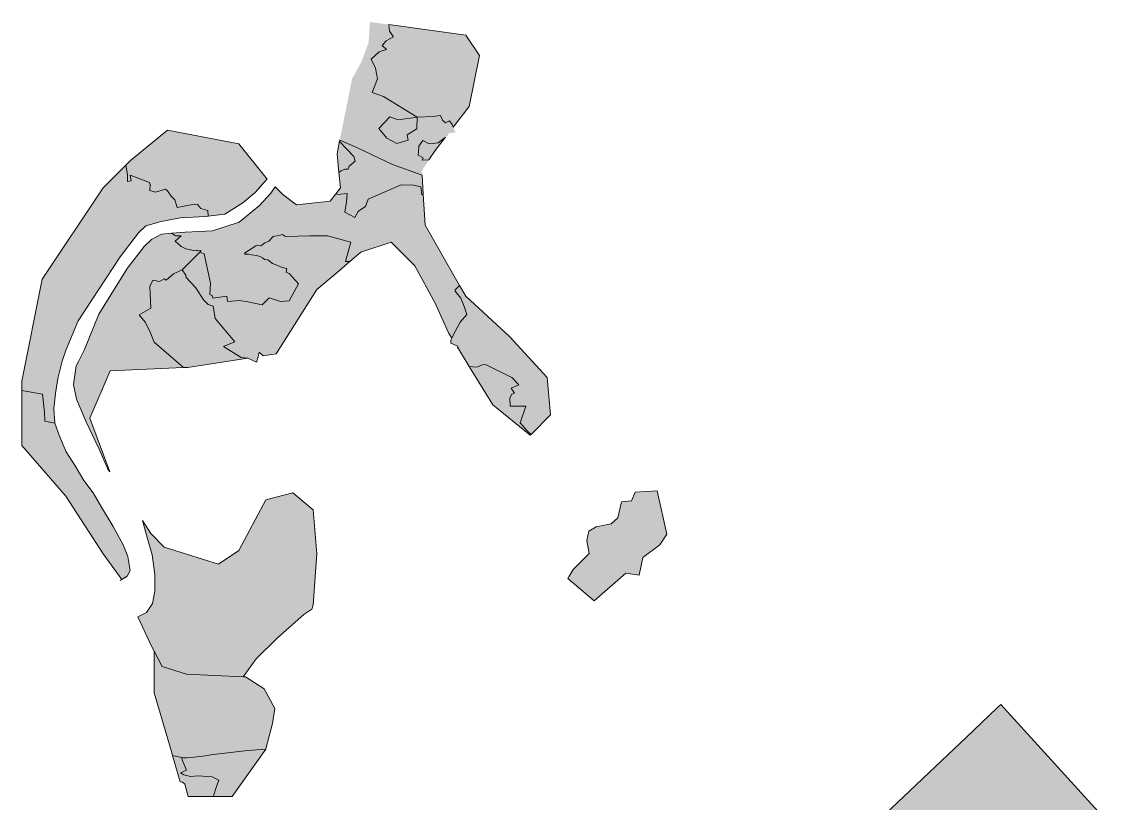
# Model space of a CAD drawing. Header units: metres. Extents: x 541853 to 549675, y 1832829 to 1845715.
# Drawn here: x 545424 to 547354, y 1835202 to 1836576 of the extents above; entities that cross this region are included whole.
import ezdxf

# ---------------------------------------------------------------- set-up
doc = ezdxf.new("R2010")
doc.units = ezdxf.units.M
doc.header["$MEASUREMENT"] = 0
doc.layers.add('1', color=7, linetype='Continuous', lineweight=0)

msp = doc.modelspace()

# ---------------------------------------------------------------- hatches: boundary and pattern name
at = {"layer": '1', "linetype": 'Continuous', "lineweight": 0}
h = msp.add_hatch(color=252, dxfattribs=at)
h.paths.add_polyline_path([(546128.1, 1836306.885), (546076.26, 1836325.65), (546014.79, 1836354.945), (545983.35, 1836368.265), (546005.04, 1836476.715), (546006.21, 1836478.5), (546022.26, 1836507.525), (546034.08, 1836540.255), (546036.39, 1836575.415), (546036.15, 1836576.21), (546069.81, 1836571.575), (546070.98, 1836560.01), (546077.97, 1836550.035), (546065.01, 1836542.835), (546058.08, 1836534.855), (546065.64, 1836527.43), (546052.5, 1836523.335), (546038.61, 1836510.915), (546046.38, 1836495.045), (546049.92, 1836475.89), (546040.38, 1836452.295), (546060.09, 1836445.17), (546119.31, 1836408.54), (546147.18, 1836409.995), (546160.89, 1836411.555), (546164.25, 1836403.155), (546169.71, 1836398.445), (546176.49, 1836402.27), (546181.23, 1836395.625), (546183.09, 1836391.14), (546187.17, 1836381.39), (546175.14, 1836380.49), (546174.18, 1836377.325), (546169.62, 1836373.635), (546156.78, 1836363.27), (546140.52, 1836361.605), (546129.6, 1836367.455), (546122.46, 1836357.825), (546122.7, 1836356.175), (546121.26, 1836342.06), (546130.17, 1836337.335), (546128.4, 1836332.955), (546140.4, 1836333.435), (546127.65, 1836314.31)])
h.paths.add_polyline_path([(546083.73, 1836362.16), (546066.42, 1836371.955), (546051.81, 1836389.025), (546071.73, 1836409.245), (546085.98, 1836403.995), (546119.31, 1836408.54), (546119.28, 1836388.425), (546102.06, 1836377.805), (546103.89, 1836368.01)], flags=16)
for color, points in [(252, [(546183.09, 1836391.14), (546181.23, 1836395.625), (546176.49, 1836402.27), (546169.71, 1836398.445), (546164.25, 1836403.155), (546160.89, 1836411.555), (546147.18, 1836409.995), (546119.31, 1836408.54), (546060.09, 1836445.17), (546040.38, 1836452.295), (546049.92, 1836475.89), (546046.38, 1836495.045), (546038.61, 1836510.915), (546052.5, 1836523.335), (546065.64, 1836527.43), (546058.08, 1836534.855), (546065.01, 1836542.835), (546077.97, 1836550.035), (546070.98, 1836560.01), (546069.81, 1836571.575), (546205.2, 1836552.9), (546229.05, 1836517.11), (546211.17, 1836427.635)]), (252, [(546083.73, 1836362.16), (546066.42, 1836371.955), (546051.81, 1836389.025), (546071.73, 1836409.245), (546085.98, 1836403.995), (546119.31, 1836408.54), (546119.28, 1836388.425), (546102.06, 1836377.805), (546103.89, 1836368.01)]), (252, [(545751.9, 1836234.465), (545750.82, 1836244.305), (545738.61, 1836248.025), (545732.76, 1836255.225), (545727.78, 1836255.375), (545696.82, 1836249.975), (545692.8, 1836263.37), (545686.59, 1836269.4), (545680.05, 1836279.3), (545676.69, 1836282), (545658.69, 1836276.525), (545649.09, 1836279.78), (545649.66, 1836289.98), (545648.1, 1836293.67), (545614.35, 1836306.675), (545616.24, 1836296.685), (545609.7, 1836295.695), (545609.46, 1836306.555), (545607.06, 1836321.285), (545606.7, 1836324.225), (545614.65, 1836332.205), (545680.26, 1836385.875), (545805.54, 1836362.025), (545853.27, 1836302.37), (545855.4, 1836300.225), (545852.76, 1836296.385), (545834.64, 1836276.225), (545812.65, 1836258.165), (545781.24, 1836238.155)]), (252, [(546128.4, 1836332.955), (546130.17, 1836337.335), (546121.26, 1836342.06), (546122.7, 1836356.175), (546122.46, 1836357.825), (546129.6, 1836367.455), (546140.52, 1836361.605), (546156.78, 1836363.27), (546169.62, 1836373.635), (546169.59, 1836373.605), (546151.5, 1836350.085), (546140.4, 1836333.435)]), (252, [(546009.72, 1836232.095), (545992.08, 1836241.695), (545995.02, 1836259.455), (545996.19, 1836274.605), (545979.78, 1836272.805), (545976.45, 1836273.765), (545984.49, 1836284.475), (545981.82, 1836311.175), (545985.72, 1836314.415), (545992.29, 1836317.46), (545998.11, 1836317.4), (545999.67, 1836322.56), (546010.23, 1836331.305), (546008.37, 1836339.45), (545983.02, 1836365.895), (545983.08, 1836366.96), (545983.2, 1836368.34), (545983.35, 1836368.265), (546014.79, 1836354.945), (546076.26, 1836325.65), (546128.1, 1836306.885), (546130.2, 1836273.225), (546128.04, 1836272.19), (546125.97, 1836286.32), (546113.97, 1836288.975), (546091.53, 1836289.455), (546033.12, 1836264.135), (546028.89, 1836251.655), (546022.29, 1836247.485), (546015.69, 1836242.535)]), (252, [(545981.82, 1836311.175), (545978.52, 1836344.13), (545983.08, 1836366.96), (545983.02, 1836365.895), (546008.37, 1836339.45), (546010.23, 1836331.305), (545999.67, 1836322.56), (545998.11, 1836317.4), (545992.29, 1836317.46), (545985.72, 1836314.415)]), (252, [(545481.66, 1835870.52), (545464.32, 1835874.015), (545463.54, 1835889.15), (545459.7, 1835921.415), (545423.76, 1835927.82), (545423.76, 1835944.47), (545459.55, 1836123.42), (545566.92, 1836284.475), (545606.7, 1836324.225), (545607.06, 1836321.285), (545609.46, 1836306.555), (545609.7, 1836295.695), (545616.24, 1836296.685), (545614.35, 1836306.675), (545648.1, 1836293.67), (545649.66, 1836289.98), (545649.09, 1836279.78), (545658.69, 1836276.525), (545676.69, 1836282), (545680.05, 1836279.3), (545686.59, 1836269.4), (545692.8, 1836263.37), (545696.82, 1836249.975), (545727.78, 1836255.375), (545732.76, 1836255.225), (545738.61, 1836248.025), (545750.82, 1836244.305), (545751.9, 1836234.465), (545746.65, 1836233.805), (545703.09, 1836231.72), (545668.74, 1836225.195), (545642.13, 1836217.725), (545628.99, 1836205.005), (545596.59, 1836162.915), (545547.63, 1836087.915), (545522.91, 1836050.115), (545501.52, 1836000), (545494.71, 1835979.69), (545486.88, 1835949.045), (545482.65, 1835922.315), (545480.13, 1835895.885)]), (252, [(546180.36, 1836019.935), (546175.38, 1836027.975), (546151.5, 1836081.66), (546115.71, 1836147.285), (546073.95, 1836189.03), (546020.28, 1836171.135), (546000.99, 1836154.605), (545993.61, 1836154.74), (546002.73, 1836188.745), (545961.78, 1836199.65), (545930.43, 1836200.055), (545887.89, 1836198.885), (545882.55, 1836202.515), (545878.62, 1836201.36), (545865.78, 1836198.99), (545858.28, 1836190.695), (545851.26, 1836187.605), (545844.51, 1836182.325), (545839.05, 1836183.57), (545835.63, 1836182.04), (545815.44, 1836169.695), (545815.98, 1836167.775), (545822.85, 1836167.4), (545827.95, 1836166.275), (545836.38, 1836165.39), (545843.22, 1836163.53), (545847.12, 1836161.01), (545850.84, 1836158.475), (545856.48, 1836157.8), (545865, 1836151.395), (545872.32, 1836148.545), (545882.16, 1836144.15), (545890.08, 1836142.275), (545889.15, 1836135.825), (545895.09, 1836133.17), (545910.42, 1836115.29), (545894.4, 1836085.515), (545878.74, 1836084.495), (545858.79, 1836090.915), (545846.49, 1836078.3), (545821.44, 1836083.82), (545806.65, 1836086.145), (545785.92, 1836084.645), (545784.36, 1836093.555), (545759.64, 1836090.465), (545759.22, 1836094.29), (545754.69, 1836096.42), (545755.86, 1836116.445), (545744.76, 1836168.435), (545736.99, 1836171.345), (545739.45, 1836174.24), (545735.4, 1836173.52), (545732.49, 1836174.195), (545731.62, 1836174.705), (545726.43, 1836174.315), (545712.12, 1836177.225), (545704.14, 1836181.215), (545698.02, 1836186.435), (545693.7, 1836190.38), (545704.08, 1836199.65), (545694.06, 1836200.085), (545687.07, 1836204.375), (545711.13, 1836206.625), (545759.04, 1836208.815), (545806.08, 1836223.83), (545842.26, 1836253.44), (545861.88, 1836274.68), (545869.44, 1836286.2), (545883.09, 1836272.55), (545906.94, 1836254.655), (545966.58, 1836260.625), (545976.45, 1836273.765), (545979.78, 1836272.805), (545996.19, 1836274.605), (545995.02, 1836259.455), (545992.08, 1836241.695), (546009.72, 1836232.095), (546015.69, 1836242.535), (546022.29, 1836247.485), (546028.89, 1836251.655), (546033.12, 1836264.135), (546091.53, 1836289.455), (546113.97, 1836288.975), (546125.97, 1836286.32), (546128.04, 1836272.19), (546130.2, 1836273.225), (546133.62, 1836218.865), (546194.37, 1836112.575), (546186.57, 1836104.895), (546186.57, 1836102.525), (546196.5, 1836090.285), (546202.26, 1836075.555), (546206.82, 1836061.62), (546195.51, 1836047.985), (546182.82, 1836025.35)]), (252, [(545578.41, 1835784.615), (545575.53, 1835788.245), (545559.78, 1835824.545), (545536.41, 1835874.045), (545519.67, 1835912.745), (545514.57, 1835938.095), (545519.16, 1835970.945), (545523.12, 1835978.775), (545533.83, 1836000), (545559.21, 1836061.935), (545609.22, 1836142.32), (545639.25, 1836181.425), (545651.94, 1836193.185), (545669.4, 1836202.74), (545687.07, 1836204.375), (545694.06, 1836200.085), (545704.08, 1836199.65), (545693.7, 1836190.38), (545698.02, 1836186.435), (545704.14, 1836181.215), (545712.12, 1836177.225), (545726.43, 1836174.315), (545731.62, 1836174.705), (545732.49, 1836174.195), (545735.4, 1836173.52), (545739.45, 1836174.24), (545736.99, 1836171.345), (545706.09, 1836139.815), (545690.58, 1836132.765), (545677.98, 1836121.695), (545673.99, 1836124.545), (545665.77, 1836119.595), (545654.34, 1836122.115), (545648.73, 1836110.925), (545650.8, 1836072.405), (545630.37, 1836060.96), (545640.63, 1836048.165), (545648.37, 1836033.3), (545656.29, 1836012.885), (545708.46, 1835968.005), (545578.86, 1835962.365), (545543.07, 1835878.845)]), (252, [(545836.92, 1835977.53), (545821.68, 1835984.58), (545821.47, 1835984.685), (545809.8, 1835985.915), (545778.66, 1836005.445), (545798.58, 1836013.2), (545763.72, 1836054.24), (545760.72, 1836076.305), (545751.63, 1836079.215), (545743.92, 1836086.565), (545729.31, 1836108.765), (545712.99, 1836126.33), (545712.24, 1836130.725), (545706.09, 1836139.815), (545736.99, 1836171.345), (545744.76, 1836168.435), (545755.86, 1836116.445), (545754.69, 1836096.42), (545759.22, 1836094.29), (545759.64, 1836090.465), (545784.36, 1836093.555), (545785.92, 1836084.645), (545806.65, 1836086.145), (545821.44, 1836083.82), (545846.49, 1836078.3), (545858.79, 1836090.915), (545878.74, 1836084.495), (545894.4, 1836085.515), (545910.42, 1836115.29), (545895.09, 1836133.17), (545889.15, 1836135.825), (545890.08, 1836142.275), (545882.16, 1836144.15), (545872.32, 1836148.545), (545865, 1836151.395), (545856.48, 1836157.8), (545850.84, 1836158.475), (545847.12, 1836161.01), (545843.22, 1836163.53), (545836.38, 1836165.39), (545827.95, 1836166.275), (545822.85, 1836167.4), (545815.98, 1836167.775), (545815.44, 1836169.695), (545835.63, 1836182.04), (545839.05, 1836183.57), (545844.51, 1836182.325), (545851.26, 1836187.605), (545858.28, 1836190.695), (545865.78, 1836198.99), (545878.62, 1836201.36), (545882.55, 1836202.515), (545887.89, 1836198.885), (545930.43, 1836200.055), (545961.78, 1836199.65), (546002.73, 1836188.745), (545993.61, 1836154.74), (546000.99, 1836154.605), (545978.52, 1836135.345), (545942.73, 1836105.525), (545871.15, 1835992.185), (545848.23, 1835988.66), (545841.51, 1835994.975), (545839.5, 1835987.325)]), (252, [(545708.46, 1835968.005), (545656.29, 1836012.885), (545648.37, 1836033.3), (545640.63, 1836048.165), (545630.37, 1836060.96), (545650.8, 1836072.405), (545648.73, 1836110.925), (545654.34, 1836122.115), (545665.77, 1836119.595), (545673.99, 1836124.545), (545677.98, 1836121.695), (545690.58, 1836132.765), (545706.09, 1836139.815), (545712.24, 1836130.725), (545712.99, 1836126.33), (545729.31, 1836108.765), (545743.92, 1836086.565), (545751.63, 1836079.215), (545760.72, 1836076.305), (545763.72, 1836054.24), (545798.58, 1836013.2), (545778.66, 1836005.445), (545809.8, 1835985.915), (545821.47, 1835984.685), (545821.68, 1835984.58), (545716.05, 1835968.335)]), (252, [(546320.19, 1835850.69), (546314.1, 1835856.3), (546300.66, 1835870.895), (546310.8, 1835900.505), (546289.65, 1835900.235), (546283.08, 1835900.04), (546282.84, 1835915.01), (546286.26, 1835921.28), (546291.21, 1835923.215), (546284.97, 1835932.14), (546298.71, 1835937.795), (546286.5, 1835950.965), (546240.09, 1835973.525), (546234.69, 1835972.895), (546224.25, 1835968.995), (546211.29, 1835969.955), (546207.57, 1835975.97), (546190.35, 1836003.75), (546191.19, 1836006), (546188.22, 1836007.215), (546178.74, 1836011.085), (546178.68, 1836016.245), (546180.36, 1836019.935), (546182.82, 1836025.35), (546195.51, 1836047.985), (546206.82, 1836061.62), (546202.26, 1836075.555), (546196.5, 1836090.285), (546186.57, 1836102.525), (546186.57, 1836104.895), (546194.37, 1836112.575), (546205.2, 1836093.585), (546282.75, 1836022.02), (546348.36, 1835950.425), (546354.33, 1835884.815)]), (252, [(546318.54, 1835849.025), (546252.9, 1835902.725), (546211.29, 1835969.955), (546224.25, 1835968.995), (546234.69, 1835972.895), (546240.09, 1835973.525), (546286.5, 1835950.965), (546298.71, 1835937.795), (546284.97, 1835932.14), (546291.21, 1835923.215), (546286.26, 1835921.28), (546282.84, 1835915.01), (546283.08, 1835900.04), (546289.65, 1835900.235), (546310.8, 1835900.505), (546300.66, 1835870.895), (546314.1, 1835856.3), (546320.19, 1835850.69)]), (252, [(545596.8, 1835593.395), (545599.68, 1835595.225), (545566.92, 1835640.255), (545501.31, 1835741.655), (545423.76, 1835831.145), (545423.76, 1835927.82), (545459.7, 1835921.415), (545463.54, 1835889.15), (545464.32, 1835874.015), (545481.66, 1835870.52), (545489.7, 1835847.495), (545501.58, 1835819.625), (545517.36, 1835795.295), (545532.99, 1835769.66), (545548.89, 1835747.745), (545563.62, 1835722.8), (545584.47, 1835688.375), (545602.2, 1835656.395), (545609.97, 1835635.74), (545614.47, 1835611.41), (545608.89, 1835600.985)]), (252, [(545813.4, 1835424.165), (545713.23, 1835428.515), (545670.93, 1835442.255), (545656.41, 1835469.495), (545651.85, 1835478.03), (545627.88, 1835529.795), (545642.88, 1835537.265), (545653.83, 1835552.895), (545658.03, 1835574.63), (545657.73, 1835604.03), (545653.32, 1835638.845), (545644.23, 1835669.145), (545635.77, 1835698.86), (545650.44, 1835676.045), (545674.32, 1835652.18), (545769.75, 1835622.36), (545805.54, 1835646.225), (545853.27, 1835735.685), (545900.97, 1835747.625), (545936.76, 1835717.805), (545942.73, 1835640.255), (545936.76, 1835550.78), (545934.3, 1835543.385), (545920.05, 1835533.935), (545873.55, 1835492.79), (545836.23, 1835455.92)]), (9, [(546431.25, 1835558.055), (546384.66, 1835597.31), (546387.33, 1835601.42), (546394.35, 1835612.82), (546422.43, 1835641.335), (546418.11, 1835663.67), (546421.5, 1835680.62), (546434.52, 1835687.73), (546461.28, 1835693.43), (546472.98, 1835703.51), (546479.43, 1835731.86), (546496.62, 1835733.885), (546503.19, 1835748.96), (546542.04, 1835751.465), (546559.38, 1835675.28), (546546.51, 1835656.425), (546516.57, 1835634.12), (546510.57, 1835603.01), (546486.96, 1835606.61)]), (252, [(545714.07, 1835281.665), (545708.49, 1835281.695), (545705.13, 1835281.98), (545691.15, 1835285.055), (545688.72, 1835285.925), (545686.23, 1835294.295), (545656.41, 1835395.695), (545656.41, 1835469.495), (545670.93, 1835442.255), (545713.23, 1835428.515), (545813.4, 1835424.165), (545817.24, 1835424.015), (545850.12, 1835402.715), (545868.9, 1835368.095), (545865.18, 1835341.995), (545853.27, 1835297.265), (545852.97, 1835296.89), (545820.69, 1835294.43), (545756.25, 1835286.6), (545747.16, 1835285.325), (545721, 1835281.935)]), (53, [(546982.56, 1834684.095), (546969.84, 1834685.775), (546945.12, 1834689.045), (546944.49, 1834689.45), (546930.06, 1834732.275), (546904.59, 1834798.11), (546902.46, 1834849.08), (546901.41, 1834875.63), (546895.05, 1834945.71), (546849.42, 1834949.955), (546785.37, 1834943.64), (546781.47, 1834973.535), (546766.89, 1835015.385), (547086.54, 1835317.98), (547140.3, 1835368.845), (547147.05, 1835375.265), (547147.08, 1835375.25), (547353.51, 1835148.255), (547350.81, 1835144.175), (547337.01, 1835125.59), (547304.22, 1835092.2), (547285.08, 1835071.29), (547259.19, 1835037.135), (547231.65, 1835010.525), (547210.59, 1834987.68), (547178.55, 1834947.66), (547159.02, 1834919.19), (547143.21, 1834892.145), (547128.72, 1834858.74), (547120.56, 1834834.17), (547111.8, 1834810.44), (547099.47, 1834781.34), (547087.83, 1834767.045), (547067.94, 1834754.805), (547039.62, 1834750.965), (547022.31, 1834749.465), (547010.82, 1834744.935), (547002.6, 1834734.675), (546995.88, 1834714.425), (546988.86, 1834695.375)]), (252, [(545760.48, 1835213.76), (545761.11, 1835214.42), (545766.18, 1835231.22), (545770.5, 1835242.02), (545758.8, 1835248.125), (545734.29, 1835249.7), (545720.37, 1835248.92), (545708.91, 1835251.845), (545702.73, 1835255.115), (545713.59, 1835259.795), (545706.12, 1835278.2), (545705.13, 1835281.98), (545708.49, 1835281.695), (545714.07, 1835281.665), (545721, 1835281.935), (545747.16, 1835285.325), (545756.25, 1835286.6), (545820.69, 1835294.43), (545852.97, 1835296.89), (545793.6, 1835213.76)]), (252, [(545716.2, 1835213.76), (545710.62, 1835235.135), (545706.39, 1835238.615), (545702.58, 1835239.125), (545688.72, 1835285.925), (545691.15, 1835285.055), (545705.13, 1835281.98), (545706.12, 1835278.2), (545713.59, 1835259.795), (545702.73, 1835255.115), (545708.91, 1835251.845), (545720.37, 1835248.92), (545734.29, 1835249.7), (545758.8, 1835248.125), (545770.5, 1835242.02), (545766.18, 1835231.22), (545761.11, 1835214.42), (545760.48, 1835213.76)])]:
    msp.add_hatch(color=color, dxfattribs=at).paths.add_polyline_path(points)

# ---------------------------------------------------------------- linework, layer by layer
at = {"layer": '1', "color": 7, "linetype": 'Continuous', "lineweight": 0, "flags": 128}
for points in [[(546069.81, 1836571.575), (546205.2, 1836552.9), (546229.05, 1836517.11), (546211.17, 1836427.635), (546183.09, 1836391.14), (546181.23, 1836395.625), (546176.49, 1836402.27), (546169.71, 1836398.445), (546164.25, 1836403.155), (546160.89, 1836411.555), (546147.18, 1836409.995), (546119.31, 1836408.54), (546060.09, 1836445.17), (546040.38, 1836452.295), (546049.92, 1836475.89), (546046.38, 1836495.045), (546038.61, 1836510.915), (546052.5, 1836523.335), (546065.64, 1836527.43), (546058.08, 1836534.855), (546065.01, 1836542.835), (546077.97, 1836550.035), (546070.98, 1836560.01), (546069.81, 1836571.575)], [(546119.31, 1836408.54), (546119.28, 1836388.425), (546102.06, 1836377.805), (546103.89, 1836368.01), (546083.73, 1836362.16), (546066.42, 1836371.955), (546051.81, 1836389.025), (546071.73, 1836409.245), (546085.98, 1836403.995), (546119.31, 1836408.54)], [(545606.7, 1836324.225), (545614.65, 1836332.205), (545680.26, 1836385.875), (545805.54, 1836362.025), (545853.27, 1836302.37), (545855.4, 1836300.225), (545852.76, 1836296.385), (545834.64, 1836276.225), (545812.65, 1836258.165), (545781.24, 1836238.155), (545751.9, 1836234.465), (545750.82, 1836244.305), (545738.61, 1836248.025), (545732.76, 1836255.225), (545727.78, 1836255.375), (545696.82, 1836249.975), (545692.8, 1836263.37), (545686.59, 1836269.4), (545680.05, 1836279.3), (545676.69, 1836282), (545658.69, 1836276.525), (545649.09, 1836279.78), (545649.66, 1836289.98), (545648.1, 1836293.67), (545614.35, 1836306.675), (545616.24, 1836296.685), (545609.7, 1836295.695), (545609.46, 1836306.555), (545607.06, 1836321.285), (545606.7, 1836324.225)], [(546169.62, 1836373.635), (546169.62, 1836373.62), (546169.59, 1836373.605), (546151.5, 1836350.085), (546140.4, 1836333.435), (546128.4, 1836332.955), (546130.17, 1836337.335), (546121.26, 1836342.06), (546122.7, 1836356.175), (546122.46, 1836357.825), (546129.6, 1836367.455), (546140.52, 1836361.605), (546156.78, 1836363.27), (546169.62, 1836373.635)], [(545976.45, 1836273.765), (545984.49, 1836284.475), (545981.82, 1836311.175), (545985.72, 1836314.415), (545992.29, 1836317.46), (545998.11, 1836317.4), (545999.67, 1836322.56), (546010.23, 1836331.305), (546008.37, 1836339.45), (545983.02, 1836365.895), (545983.08, 1836366.96), (545983.2, 1836368.34), (545983.35, 1836368.265), (546014.79, 1836354.945), (546076.26, 1836325.65), (546128.1, 1836306.885), (546130.2, 1836273.225), (546128.04, 1836272.19), (546125.97, 1836286.32), (546113.97, 1836288.975), (546091.53, 1836289.455), (546033.12, 1836264.135), (546028.89, 1836251.655), (546022.29, 1836247.485), (546015.69, 1836242.535), (546009.72, 1836232.095), (545992.08, 1836241.695), (545995.02, 1836259.455), (545996.19, 1836274.605), (545979.78, 1836272.805), (545976.45, 1836273.765)], [(545983.08, 1836366.96), (545983.02, 1836365.895), (546008.37, 1836339.45), (546010.23, 1836331.305), (545999.67, 1836322.56), (545998.11, 1836317.4), (545992.29, 1836317.46), (545985.72, 1836314.415), (545981.82, 1836311.175), (545978.52, 1836344.13), (545983.08, 1836366.96)], [(545423.76, 1835927.82), (545423.76, 1835944.47), (545459.55, 1836123.42), (545566.92, 1836284.475), (545606.7, 1836324.225), (545607.06, 1836321.285), (545609.46, 1836306.555), (545609.7, 1836295.695), (545616.24, 1836296.685), (545614.35, 1836306.675), (545648.1, 1836293.67), (545649.66, 1836289.98), (545649.09, 1836279.78), (545658.69, 1836276.525), (545676.69, 1836282), (545680.05, 1836279.3), (545686.59, 1836269.4), (545692.8, 1836263.37), (545696.82, 1836249.975), (545727.78, 1836255.375), (545732.76, 1836255.225), (545738.61, 1836248.025), (545750.82, 1836244.305), (545751.9, 1836234.465), (545746.65, 1836233.805), (545703.09, 1836231.72), (545668.74, 1836225.195), (545642.13, 1836217.725), (545628.99, 1836205.005), (545596.59, 1836162.915), (545547.63, 1836087.915), (545522.91, 1836050.115), (545501.52, 1836000), (545494.71, 1835979.69), (545486.88, 1835949.045), (545482.65, 1835922.315), (545480.13, 1835895.885), (545481.66, 1835870.52), (545464.32, 1835874.015), (545463.54, 1835889.15), (545459.7, 1835921.415), (545423.76, 1835927.82)], [(545687.07, 1836204.375), (545711.13, 1836206.625), (545759.04, 1836208.815), (545806.08, 1836223.83), (545842.26, 1836253.44), (545861.88, 1836274.68), (545869.44, 1836286.2), (545883.09, 1836272.55), (545906.94, 1836254.655), (545966.58, 1836260.625), (545976.45, 1836273.765), (545979.78, 1836272.805), (545996.19, 1836274.605), (545995.02, 1836259.455), (545992.08, 1836241.695), (546009.72, 1836232.095), (546015.69, 1836242.535), (546022.29, 1836247.485), (546028.89, 1836251.655), (546033.12, 1836264.135), (546091.53, 1836289.455), (546113.97, 1836288.975), (546125.97, 1836286.32), (546128.04, 1836272.19), (546130.2, 1836273.225), (546133.62, 1836218.865), (546194.37, 1836112.575), (546186.57, 1836104.895), (546186.57, 1836102.525), (546196.5, 1836090.285), (546202.26, 1836075.555), (546206.82, 1836061.62), (546195.51, 1836047.985), (546182.82, 1836025.35), (546180.36, 1836019.935), (546175.38, 1836027.975), (546151.5, 1836081.66), (546115.71, 1836147.285), (546073.95, 1836189.03), (546020.28, 1836171.135), (546000.99, 1836154.605), (545993.61, 1836154.74), (546002.73, 1836188.745), (545961.78, 1836199.65), (545930.43, 1836200.055), (545887.89, 1836198.885), (545882.55, 1836202.515), (545878.62, 1836201.36), (545865.78, 1836198.99), (545858.28, 1836190.695), (545851.26, 1836187.605), (545844.51, 1836182.325), (545839.05, 1836183.57), (545835.63, 1836182.04), (545815.44, 1836169.695), (545815.98, 1836167.775), (545822.85, 1836167.4), (545827.95, 1836166.275), (545836.38, 1836165.39), (545843.22, 1836163.53), (545847.12, 1836161.01), (545850.84, 1836158.475), (545856.48, 1836157.8), (545865, 1836151.395), (545872.32, 1836148.545), (545882.16, 1836144.15), (545890.08, 1836142.275), (545889.15, 1836135.825), (545895.09, 1836133.17), (545910.42, 1836115.29), (545894.4, 1836085.515), (545878.74, 1836084.495), (545858.79, 1836090.915), (545846.49, 1836078.3), (545821.44, 1836083.82), (545806.65, 1836086.145), (545785.92, 1836084.645), (545784.36, 1836093.555), (545759.64, 1836090.465), (545759.22, 1836094.29), (545754.69, 1836096.42), (545755.86, 1836116.445), (545744.76, 1836168.435), (545736.99, 1836171.345), (545739.45, 1836174.24), (545735.4, 1836173.52), (545732.49, 1836174.195), (545731.62, 1836174.705), (545726.43, 1836174.315), (545712.12, 1836177.225), (545704.14, 1836181.215), (545698.02, 1836186.435), (545693.7, 1836190.38), (545704.08, 1836199.65), (545694.06, 1836200.085), (545687.07, 1836204.375)], [(545523.12, 1835978.775), (545533.83, 1836000), (545559.21, 1836061.935), (545609.22, 1836142.32), (545639.25, 1836181.425), (545651.94, 1836193.185), (545669.4, 1836202.74), (545687.07, 1836204.375), (545694.06, 1836200.085), (545704.08, 1836199.65), (545693.7, 1836190.38), (545698.02, 1836186.435), (545704.14, 1836181.215), (545712.12, 1836177.225), (545726.43, 1836174.315), (545731.62, 1836174.705), (545732.49, 1836174.195), (545735.4, 1836173.52), (545739.45, 1836174.24), (545736.99, 1836171.345), (545706.09, 1836139.815), (545690.58, 1836132.765), (545677.98, 1836121.695), (545673.99, 1836124.545), (545665.77, 1836119.595), (545654.34, 1836122.115), (545648.73, 1836110.925), (545650.8, 1836072.405), (545630.37, 1836060.96), (545640.63, 1836048.165), (545648.37, 1836033.3), (545656.29, 1836012.885), (545708.46, 1835968.005), (545578.86, 1835962.365), (545543.07, 1835878.845), (545578.41, 1835784.615), (545575.53, 1835788.245), (545559.78, 1835824.545), (545536.41, 1835874.045), (545519.67, 1835912.745), (545514.57, 1835938.095), (545519.16, 1835970.945), (545523.12, 1835978.775)], [(545706.09, 1836139.815), (545736.99, 1836171.345), (545744.76, 1836168.435), (545755.86, 1836116.445), (545754.69, 1836096.42), (545759.22, 1836094.29), (545759.64, 1836090.465), (545784.36, 1836093.555), (545785.92, 1836084.645), (545806.65, 1836086.145), (545821.44, 1836083.82), (545846.49, 1836078.3), (545858.79, 1836090.915), (545878.74, 1836084.495), (545894.4, 1836085.515), (545910.42, 1836115.29), (545895.09, 1836133.17), (545889.15, 1836135.825), (545890.08, 1836142.275), (545882.16, 1836144.15), (545872.32, 1836148.545), (545865, 1836151.395), (545856.48, 1836157.8), (545850.84, 1836158.475), (545847.12, 1836161.01), (545843.22, 1836163.53), (545836.38, 1836165.39), (545827.95, 1836166.275), (545822.85, 1836167.4), (545815.98, 1836167.775), (545815.44, 1836169.695), (545835.63, 1836182.04), (545839.05, 1836183.57), (545844.51, 1836182.325), (545851.26, 1836187.605), (545858.28, 1836190.695), (545865.78, 1836198.99), (545878.62, 1836201.36), (545882.55, 1836202.515), (545887.89, 1836198.885), (545930.43, 1836200.055), (545961.78, 1836199.65), (546002.73, 1836188.745), (545993.61, 1836154.74), (546000.99, 1836154.605), (545978.52, 1836135.345), (545942.73, 1836105.525), (545871.15, 1835992.185), (545848.23, 1835988.66), (545841.51, 1835994.975), (545839.5, 1835987.325), (545836.92, 1835977.53), (545821.68, 1835984.58), (545821.47, 1835984.685), (545809.8, 1835985.915), (545778.66, 1836005.445), (545798.58, 1836013.2), (545763.72, 1836054.24), (545760.72, 1836076.305), (545751.63, 1836079.215), (545743.92, 1836086.565), (545729.31, 1836108.765), (545712.99, 1836126.33), (545712.24, 1836130.725), (545706.09, 1836139.815)], [(545706.09, 1836139.815), (545712.24, 1836130.725), (545712.99, 1836126.33), (545729.31, 1836108.765), (545743.92, 1836086.565), (545751.63, 1836079.215), (545760.72, 1836076.305), (545763.72, 1836054.24), (545798.58, 1836013.2), (545778.66, 1836005.445), (545809.8, 1835985.915), (545821.47, 1835984.685), (545821.68, 1835984.58), (545716.05, 1835968.335), (545708.46, 1835968.005), (545656.29, 1836012.885), (545648.37, 1836033.3), (545640.63, 1836048.165), (545630.37, 1836060.96), (545650.8, 1836072.405), (545648.73, 1836110.925), (545654.34, 1836122.115), (545665.77, 1836119.595), (545673.99, 1836124.545), (545677.98, 1836121.695), (545690.58, 1836132.765), (545706.09, 1836139.815)], [(546180.36, 1836019.935), (546182.82, 1836025.35), (546195.51, 1836047.985), (546206.82, 1836061.62), (546202.26, 1836075.555), (546196.5, 1836090.285), (546186.57, 1836102.525), (546186.57, 1836104.895), (546194.37, 1836112.575), (546205.2, 1836093.585), (546282.75, 1836022.02), (546348.36, 1835950.425), (546354.33, 1835884.815), (546320.19, 1835850.69), (546314.1, 1835856.3), (546300.66, 1835870.895), (546310.8, 1835900.505), (546289.65, 1835900.235), (546283.08, 1835900.04), (546282.84, 1835915.01), (546286.26, 1835921.28), (546291.21, 1835923.215), (546284.97, 1835932.14), (546298.71, 1835937.795), (546286.5, 1835950.965), (546240.09, 1835973.525), (546234.69, 1835972.895), (546224.25, 1835968.995), (546211.29, 1835969.955), (546207.57, 1835975.97), (546190.35, 1836003.75), (546191.19, 1836006), (546188.22, 1836007.215), (546178.74, 1836011.085), (546178.68, 1836016.245), (546180.36, 1836019.935)], [(546211.29, 1835969.955), (546224.25, 1835968.995), (546234.69, 1835972.895), (546240.09, 1835973.525), (546286.5, 1835950.965), (546298.71, 1835937.795), (546284.97, 1835932.14), (546291.21, 1835923.215), (546286.26, 1835921.28), (546282.84, 1835915.01), (546283.08, 1835900.04), (546289.65, 1835900.235), (546310.8, 1835900.505), (546300.66, 1835870.895), (546314.1, 1835856.3), (546320.19, 1835850.69), (546318.54, 1835849.025), (546252.9, 1835902.725), (546211.29, 1835969.955)], [(545423.76, 1835927.82), (545459.7, 1835921.415), (545463.54, 1835889.15), (545464.32, 1835874.015), (545481.66, 1835870.52), (545489.7, 1835847.495), (545501.58, 1835819.625), (545517.36, 1835795.295), (545532.99, 1835769.66), (545548.89, 1835747.745), (545563.62, 1835722.8), (545584.47, 1835688.375), (545602.2, 1835656.395), (545609.97, 1835635.74), (545614.47, 1835611.41), (545608.89, 1835600.985), (545596.8, 1835593.395), (545599.68, 1835595.225), (545566.92, 1835640.255), (545501.31, 1835741.655), (545423.76, 1835831.145), (545423.76, 1835927.82)], [(545627.88, 1835529.795), (545642.88, 1835537.265), (545653.83, 1835552.895), (545658.03, 1835574.63), (545657.73, 1835604.03), (545653.32, 1835638.845), (545644.23, 1835669.145), (545635.77, 1835698.86), (545650.44, 1835676.045), (545674.32, 1835652.18), (545769.75, 1835622.36), (545805.54, 1835646.225), (545853.27, 1835735.685), (545900.97, 1835747.625), (545936.76, 1835717.805), (545942.73, 1835640.255), (545936.76, 1835550.78), (545934.3, 1835543.385), (545920.05, 1835533.935), (545873.55, 1835492.79), (545836.23, 1835455.92), (545813.4, 1835424.165), (545713.23, 1835428.515), (545670.93, 1835442.255), (545656.41, 1835469.495), (545651.85, 1835478.03), (545627.88, 1835529.795)], [(546384.66, 1835597.31), (546431.25, 1835558.055), (546486.96, 1835606.61), (546510.57, 1835603.01), (546516.57, 1835634.12), (546546.51, 1835656.425), (546559.38, 1835675.28), (546542.04, 1835751.465), (546503.19, 1835748.96), (546496.62, 1835733.885), (546479.43, 1835731.86), (546472.98, 1835703.51), (546461.28, 1835693.43), (546434.52, 1835687.73), (546421.5, 1835680.62), (546418.11, 1835663.67), (546422.43, 1835641.335), (546394.35, 1835612.82), (546387.33, 1835601.42), (546384.66, 1835597.31)], [(545656.41, 1835469.495), (545670.93, 1835442.255), (545713.23, 1835428.515), (545813.4, 1835424.165), (545817.24, 1835424.015), (545850.12, 1835402.715), (545868.9, 1835368.095), (545865.18, 1835341.995), (545853.27, 1835297.265), (545852.97, 1835296.89), (545820.69, 1835294.43), (545756.25, 1835286.6), (545747.16, 1835285.325), (545721, 1835281.935), (545714.07, 1835281.665), (545708.49, 1835281.695), (545705.13, 1835281.98), (545691.15, 1835285.055), (545688.72, 1835285.925), (545686.23, 1835294.295), (545656.41, 1835395.695), (545656.41, 1835469.495)], [(545705.13, 1835281.98), (545708.49, 1835281.695), (545714.07, 1835281.665), (545721, 1835281.935), (545747.16, 1835285.325), (545756.25, 1835286.6), (545820.69, 1835294.43), (545852.97, 1835296.89), (545793.6, 1835213.76), (545760.48, 1835213.76), (545761.11, 1835214.42), (545766.18, 1835231.22), (545770.5, 1835242.02), (545758.8, 1835248.125), (545734.29, 1835249.7), (545720.37, 1835248.92), (545708.91, 1835251.845), (545702.73, 1835255.115), (545713.59, 1835259.795), (545706.12, 1835278.2), (545705.13, 1835281.98)], [(545688.72, 1835285.925), (545691.15, 1835285.055), (545705.13, 1835281.98), (545706.12, 1835278.2), (545713.59, 1835259.795), (545702.73, 1835255.115), (545708.91, 1835251.845), (545720.37, 1835248.92), (545734.29, 1835249.7), (545758.8, 1835248.125), (545770.5, 1835242.02), (545766.18, 1835231.22), (545761.11, 1835214.42), (545760.48, 1835213.76), (545716.2, 1835213.76), (545710.62, 1835235.135), (545706.39, 1835238.615), (545702.58, 1835239.125), (545688.72, 1835285.925)]]:
    msp.add_lwpolyline(points, close=True, dxfattribs=at)
msp.add_lwpolyline([(546766.89, 1835015.385), (547086.54, 1835317.98), (547140.3, 1835368.845), (547147.05, 1835375.265), (547147.08, 1835375.25), (547353.51, 1835148.255)], dxfattribs=at)

doc.saveas('drawing.dxf')
